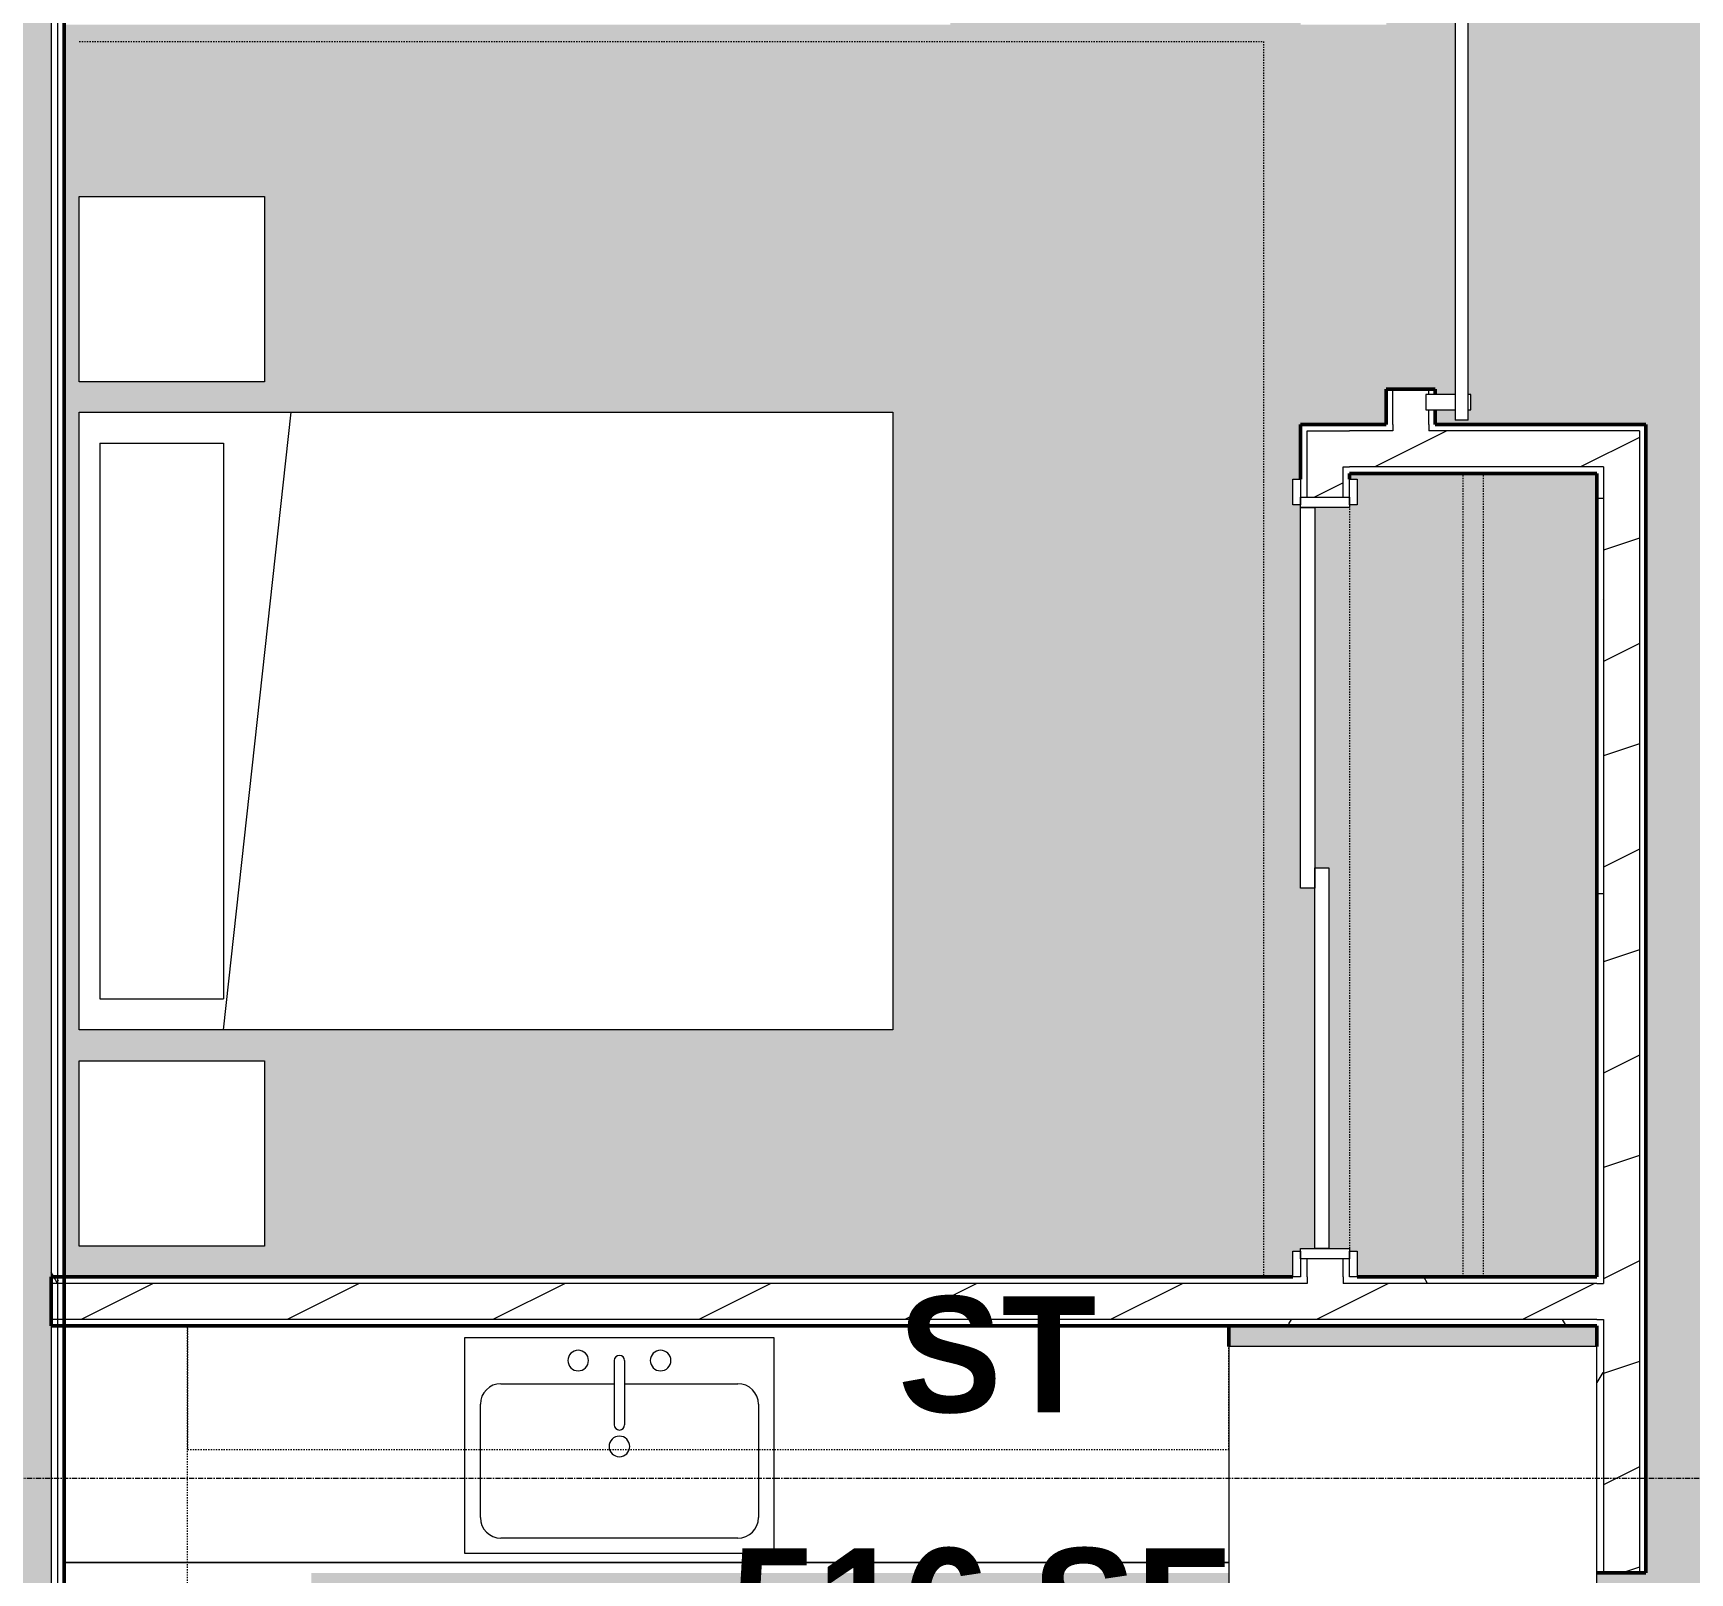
# Model space of a CAD drawing. Header units: inches. Extents: x -4292 to -464, y 9706 to 12474.
# Drawn here: x -3338.7 to -3177.8, y 10158 to 10307.6 of the extents above; entities that cross this region are included whole.
import ezdxf

# ---------------------------------------------------------------- set-up
doc = ezdxf.new("R2010")
doc.units = ezdxf.units.IN
doc.header["$MEASUREMENT"] = 0
doc.linetypes.add('Dash', pattern=[0.25, 0.125, -0.125])
doc.linetypes.add('Grid Line 1_2_', pattern=[0.875, 0.5, -0.125, 0.125, -0.125])
for name, color, linetype, lineweight in [('A-AREA-IDEN', 2, 'Continuous', 9), ('A-AREA-PATT-4', 254, 'Continuous', 9), ('A-DOOR-1', 7, 'Continuous', 9), ('A-DOOR-2', 90, 'Continuous', 20), ('A-DOOR-3', 50, 'Continuous', 13), ('A-DOOR-FRAM-1', 90, 'Continuous', 20), ('A-WALL', 113, 'Continuous', 13), ('A-WALL-2', 250, 'Continuous', 50), ('A-WALL-3', 50, 'Continuous', 13), ('A-WALL-PATT-1', 7, 'Continuous', 9), ('A-WALL-PATT-2', 8, 'Continuous', 9), ('A-WALL-PATT-5', 111, 'Continuous', 9), ('I-FURN-1', 7, 'Continuous', 9), ('I-FURN-HDLN-1', 7, 'Dash', 9), ('I-WALL-1', 2, 'Continuous', 50), ('P-SANR-FIXT-1', 7, 'Continuous', 9), ('Q-CASE-1', 250, 'Continuous', 50), ('Q-CASE-2', 7, 'Continuous', 9), ('Q-CASE-HDLN-1', 7, 'Dash', 9), ('Q-SPCQ-1', 7, 'Continuous', 9), ('S-GRID-1', 1, 'Grid Line 1_2_', 9)]:
    doc.layers.add(name, color=color, linetype=linetype, lineweight=lineweight)
doc.styles.add('Century Gothic_B', font='GOTHICB.TTF', dxfattribs={"height": 11.25})
pattern_1 = [(0, (0, 0), (38.4, 9.6), [1.584, -27.216, 1.584, -27.216, -153.6]), (0, (0, 0), (38.4, 9.6), [-57.6, 1.584, -56.016, 1.584, -27.216, -67.2]), (0, (0, 0), (38.4, 9.6), [-144, 1.584, -17.616, 1.584, -46.416]), (120, (14.4, 4.8), (-27.513844, 28.4553755), [1.584, -27.216, 1.584, -27.216, -153.6]), (120, (14.4, 4.8), (-27.513844, 28.4553755), [-57.6, 1.584, -56.016, 1.584, -27.216, -67.2]), (120, (14.4, 4.8), (-27.513844, 28.4553755), [-144, 1.584, -17.616, 1.584, -46.416]), (240, (19.2, 24), (-10.886156, -38.0553755), [1.584, -27.216, 1.584, -27.216, -153.6]), (240, (19.2, 24), (-10.886156, -38.0553755), [-57.6, 1.584, -56.016, 1.584, -27.216, -67.2]), (240, (19.2, 24), (-10.886156, -38.0553755), [-144, 1.584, -17.616, 1.584, -46.416])]
pattern_2 = [(216.87, (7.997, 19.992), (59.9755286, 39.9843071), [9.996, -89.964]), (206.565, (19.992, 13.994), (-19.991807, -19.992219), [22.352, -22.352]), (198.435, (19.992, 3.998), (-39.983821, -19.991955), [12.644, -50.576])]

msp = doc.modelspace()

# ---------------------------------------------------------------- hatches: boundary and pattern name
at = {"layer": 'A-AREA-PATT-4'}
h = msp.add_hatch(color=256, dxfattribs=at)
h.paths.add_polyline_path([(-3252.1362, 9985.6894), (-3214.1112, 9985.6894), (-3214.1112, 9989.0644), (-3177.1213, 9989.0644), (-3177.1213, 10021.932), (-3171.0737, 10021.932), (-3171.0737, 10017.182), (-3172.3713, 10017.182), (-3172.3713, 9989.0644), (-3140.1237, 9989.0644), (-3140.1237, 10017.182), (-3141.0737, 10017.182), (-3141.0737, 10021.932), (-3140.1237, 10021.932), (-3140.1237, 10031.8043), (-3156.2487, 10031.8043), (-3156.2487, 10049.8043), (-3152.2487, 10049.8043), (-3152.2487, 10085.8043), (-3156.2487, 10085.8043), (-3156.2487, 10103.8043), (-3140.1237, 10103.8043), (-3140.1237, 10355.1894), (-3141.1237, 10355.1894), (-3141.1237, 10356.1894), (-3143.1237, 10356.1894), (-3143.1237, 10358.1269), (-3143.7487, 10358.1269), (-3143.7487, 10358.1894), (-3178.4987, 10358.1894), (-3178.4987, 10358.1269), (-3179.1237, 10358.1269), (-3179.1237, 10356.1894), (-3181.1237, 10356.1894), (-3181.1237, 10355.1894), (-3202.5737, 10355.1894), (-3202.5737, 10349.9917), (-3200.6258, 10349.9917), (-3200.6045, 10350.9917), (-3199.3758, 10350.9917), (-3199.3758, 10349.9917), (-3199.1026, 10349.9917), (-3199.1258, 10348.4917), (-3199.3758, 10348.4917), (-3199.3758, 10346.8875), (-3199.1258, 10346.8875), (-3199.1258, 10344.5493), (-3198.9487, 10344.5493), (-3198.9487, 10343.0493), (-3199.1258, 10343.0493), (-3199.1258, 10314.7257), (-3198.9487, 10314.7257), (-3198.9487, 10314.6095), (-3198.8758, 10314.5577), (-3198.8758, 10314.2345), (-3198.6258, 10314.2345), (-3198.6258, 10314.6227), (-3198.3758, 10314.5726), (-3198.3758, 10311.6304), (-3198.6258, 10311.6851), (-3198.6258, 10313.8809), (-3198.8758, 10313.8328), (-3198.8758, 10313.5059), (-3198.9487, 10313.5059), (-3198.9487, 10313.2257), (-3199.1258, 10313.2257), (-3199.1258, 10310.8875), (-3199.3758, 10310.8875), (-3199.3758, 10272.4917), (-3199.1026, 10272.4917), (-3199.1026, 10270.9917), (-3199.3758, 10270.9917), (-3199.3971, 10269.9917), (-3200.6258, 10269.9917), (-3200.6258, 10270.9917), (-3202.5737, 10270.9917), (-3202.5737, 10269.569), (-3182.1237, 10269.569), (-3182.1237, 10158.0221), (-3186.8737, 10158.0221), (-3186.8737, 10150.0221), (-3222.6237, 10150.0221), (-3222.6237, 10158.0221), (-3311.7237, 10158.0221), (-3311.7237, 10025.7519), (-3304.2223, 10025.7519), (-3304.2223, 10020.3769), (-3308.9723, 10020.3769), (-3308.9723, 10021.0019), (-3335.7237, 10021.0019), (-3335.7237, 9989.0644), (-3308.9723, 9989.0644), (-3308.9723, 9990.3769), (-3304.2223, 9990.3769), (-3304.2223, 9989.0644), (-3252.1362, 9989.0644), (-3252.1362, 9988.4394)], flags=0)
h.paths.add_polyline_path([(-3142.3237, 9990.032), (-3170.3237, 9990.032), (-3170.3237, 10015.282), (-3160.8152, 10015.282), (-3160.7902, 10015.782), (-3160.3323, 10015.782), (-3160.3323, 10015.282), (-3144.061, 10015.282), (-3144.0235, 10015.782), (-3143.3365, 10015.782), (-3143.3365, 10015.282), (-3142.3237, 10015.282), (-3142.3237, 9991.032)], flags=0)
h.paths.add_polyline_path([(-3309.3737, 9992.3769), (-3334.1348, 9992.3769), (-3334.1348, 10017.3769), (-3308.1348, 10017.3769), (-3308.1348, 9992.3769), (-3308.9723, 9992.3769)], flags=0)
h.paths.add_polyline_path([(-3212.2487, 10029.3146), (-3247.2487, 10029.3146), (-3247.2487, 10113.3146), (-3212.2487, 10113.3146), (-3212.2487, 10107.3146), (-3211.2487, 10107.3146), (-3211.2487, 10035.3146), (-3212.2487, 10035.3146)], flags=0)
h.paths.add_polyline_path([(-3166.2487, 10038.3146), (-3196.2487, 10038.3146), (-3196.2487, 10098.3146), (-3166.2487, 10098.3146), (-3166.2487, 10044.5406)], flags=0)
h.paths.add_polyline_path([(-3188.8737, 10180.0221), (-3186.8737, 10180.0221), (-3186.8737, 10182.0221), (-3222.6237, 10182.0221), (-3222.6237, 10180.0221), (-3194.5639, 10180.0221)], flags=0)
h.paths.add_polyline_path([(-3210.1469, 10186.7721), (-3186.8737, 10186.7721), (-3186.8737, 10264.819), (-3210.8969, 10264.819), (-3210.8969, 10264.2721), (-3210.1469, 10264.2721), (-3210.1469, 10261.7721), (-3210.8969, 10261.7721), (-3210.8969, 10261.5221), (-3214.2719, 10261.5221), (-3214.2719, 10226.5221), (-3212.8969, 10226.5221), (-3212.8969, 10189.5221), (-3210.8969, 10189.5221), (-3210.8969, 10189.2721), (-3210.1469, 10189.2721), (-3210.1469, 10188.5221)], flags=0)
h.paths.add_polyline_path([(-3216.3969, 10186.7721), (-3216.3969, 10189.2721), (-3215.6469, 10189.2721), (-3215.6469, 10189.5221), (-3214.2719, 10189.5221), (-3214.2719, 10224.5221), (-3215.6469, 10224.5221), (-3215.6469, 10261.7721), (-3216.3969, 10261.7721), (-3216.3969, 10264.2721), (-3215.6469, 10264.2721), (-3215.6469, 10269.569), (-3207.3237, 10269.569), (-3207.3237, 10272.9917), (-3202.5737, 10272.9917), (-3202.5737, 10272.4917), (-3200.6258, 10272.4917), (-3200.6258, 10310.8875), (-3200.8758, 10310.8875), (-3200.8758, 10346.8875), (-3200.6258, 10346.8875), (-3200.6258, 10348.4917), (-3202.5737, 10348.4917), (-3202.5737, 10308.9917), (-3207.3237, 10308.9917), (-3207.3237, 10308.4035), (-3215.6469, 10308.4035), (-3215.6469, 10313.1535), (-3207.3237, 10313.1535), (-3207.3237, 10352.4144), (-3265.7237, 10352.4144), (-3265.7237, 10376.1394), (-3273.7475, 10376.1394), (-3273.7475, 10368.6882), (-3273.8745, 10367.7238), (-3274.2467, 10366.8251), (-3274.8389, 10366.0533), (-3275.6106, 10365.4612), (-3276.5093, 10365.0889), (-3277.55, 10364.962), (-3278.8621, 10364.962), (-3278.5144, 10361.9382), (-3277.3226, 10360.9382), (-3276.7558, 10359.9382), (-3276.398, 10358.4287), (-3276.3109, 10357.9344), (-3276.2237, 10356.9382), (-3276.398, 10354.9458), (-3276.936, 10352.9382), (-3277.6639, 10350.9382), (-3278.5965, 10348.9382), (-3279.984, 10346.9382), (-3280.984, 10345.9382), (-3281.85, 10345.4382), (-3283.2237, 10344.9382), (-3284.2237, 10344.9382), (-3285.5975, 10345.4382), (-3286.4635, 10345.9382), (-3287.4635, 10346.9382), (-3288.8509, 10348.9382), (-3289.7835, 10350.9382), (-3290.5115, 10352.9382), (-3291.0494, 10354.9458), (-3291.2237, 10356.9382), (-3291.0494, 10358.4287), (-3290.9596, 10358.9382), (-3290.6916, 10359.9382), (-3290.1249, 10360.9382), (-3288.9331, 10361.9382), (-3288.5854, 10364.962), (-3289.9737, 10364.962), (-3290.9382, 10365.0889), (-3291.8368, 10365.4612), (-3292.6086, 10366.0533), (-3293.2007, 10366.8251), (-3293.573, 10367.7238), (-3293.7, 10368.6882), (-3293.7, 10376.1394), (-3299.7237, 10376.1394), (-3299.7237, 10374.2785), (-3304.4737, 10374.2785), (-3304.4737, 10376.1394), (-3335.7237, 10376.1394), (-3335.7237, 10353.9035), (-3304.4737, 10353.9035), (-3304.4737, 10354.2785), (-3299.7237, 10354.2785), (-3299.7237, 10349.1535), (-3335.7237, 10349.1535), (-3335.7237, 10313.1535), (-3249.6469, 10313.1535), (-3249.6469, 10312.2785), (-3285.6469, 10312.2785), (-3285.6469, 10309.2785), (-3249.6469, 10309.2785), (-3249.6469, 10308.4035), (-3335.7237, 10308.4035), (-3335.7237, 10186.7721), (-3222.6237, 10186.7721)], flags=0)
h.paths.add_polyline_path([(-3316.249, 10189.7721), (-3334.249, 10189.7721), (-3334.249, 10207.7721), (-3316.249, 10207.7721), (-3316.249, 10199.8019)], flags=0)
h.paths.add_polyline_path([(-3316.249, 10210.7721), (-3334.249, 10210.7721), (-3334.249, 10270.7721), (-3255.249, 10270.7721), (-3255.249, 10210.7721)], flags=0)
h.paths.add_polyline_path([(-3334.249, 10273.7039), (-3334.249, 10291.7039), (-3316.249, 10291.7039), (-3316.249, 10273.7039), (-3330.8798, 10273.7039)], flags=0)
h.paths.add_polyline_path([(-3144.8737, 10320.1894), (-3144.8737, 10356.1894), (-3143.1237, 10356.1894), (-3143.1237, 10320.1894)], flags=0)
at = {"layer": 'A-WALL-PATT-1'}
h = msp.add_hatch(dxfattribs=at)
h.set_pattern_fill('FP_1', color=256, style=0, pattern_type=2)
h.set_pattern_definition(pattern_1)
h.paths.add_polyline_path([(-3186.2487, 10158.0221), (-3186.2487, 10182.6471), (-3186.8737, 10182.6471), (-3186.8737, 10158.0221)], flags=0)
h.paths.add_polyline_path([(-3186.2487, 10186.1471), (-3186.2487, 10264.819), (-3186.8737, 10264.819), (-3186.8737, 10186.1471)], flags=0)
h = msp.add_hatch(dxfattribs=at)
h.set_pattern_fill('FP_1', color=256, style=0, pattern_type=2)
h.set_pattern_definition(pattern_1)
h.paths.add_polyline_path([(-3222.6237, 10186.1471), (-3215.0219, 10186.1471), (-3215.0219, 10186.7721), (-3335.7237, 10186.7721), (-3335.7237, 10186.1471), (-3229.2523, 10186.1471)], flags=0)
h.paths.add_polyline_path([(-3210.1469, 10186.1471), (-3186.8737, 10186.1471), (-3186.8737, 10186.7721), (-3211.5219, 10186.7721), (-3211.5219, 10186.1471), (-3210.8969, 10186.1471)], flags=0)
h = msp.add_hatch(dxfattribs=at)
h.set_pattern_fill('FP_1', color=256, style=0, pattern_type=2)
h.set_pattern_definition(pattern_1)
h.paths.add_polyline_path([(-3215.0219, 10182.0221), (-3186.8737, 10182.0221), (-3186.8737, 10182.6471), (-3335.7237, 10182.6471), (-3335.7237, 10182.0221), (-3222.6237, 10182.0221)], flags=0)
at = {"layer": 'A-WALL-PATT-2'}
h = msp.add_hatch(dxfattribs=at)
h.set_pattern_fill('FP_2', color=256, style=0, pattern_type=2)
h.set_pattern_definition(pattern_2)
h.paths.add_polyline_path([(-3206.6987, 10268.944), (-3203.1987, 10268.944), (-3203.1987, 10270.9917), (-3203.4776, 10270.9917), (-3203.4776, 10272.4917), (-3203.1987, 10272.4917), (-3203.1987, 10272.9917), (-3206.6987, 10272.9917), (-3206.6987, 10269.569)], flags=0)
h.paths.add_polyline_path([(-3206.6987, 10308.9917), (-3203.1987, 10308.9917), (-3203.1987, 10348.4917), (-3203.4776, 10348.4917), (-3203.4776, 10349.9917), (-3203.1987, 10349.9917), (-3203.1987, 10356.444), (-3206.6987, 10356.444), (-3206.6987, 10309.0285)], flags=0)
h = msp.add_hatch(dxfattribs=at)
h.set_pattern_fill('FP_2', color=256, style=0, pattern_type=2)
h.set_pattern_definition(pattern_2)
h.paths.add_polyline_path([(-3215.0219, 10186.1471), (-3211.5219, 10186.1471), (-3211.5219, 10188.5221), (-3215.0219, 10188.5221), (-3215.0219, 10186.7721)], flags=0)
h.paths.add_polyline_path([(-3215.0219, 10262.5221), (-3211.5219, 10262.5221), (-3211.5219, 10268.944), (-3215.0219, 10268.944)], flags=0)
h = msp.add_hatch(dxfattribs=at)
h.set_pattern_fill('FP_2', color=256, style=0, pattern_type=2)
h.set_pattern_definition(pattern_2)
h.paths.add_polyline_path([(-3186.2487, 10265.444), (-3182.7487, 10265.444), (-3182.7487, 10268.944), (-3211.5219, 10268.944), (-3211.5219, 10265.444), (-3201.6876, 10265.444)], flags=0)
h = msp.add_hatch(dxfattribs=at)
h.set_pattern_fill('FP_2', color=256, style=0, pattern_type=2)
h.set_pattern_definition(pattern_2)
h.paths.add_polyline_path([(-3182.7487, 10158.0221), (-3182.7487, 10265.444), (-3186.2487, 10265.444), (-3186.2487, 10158.0221)], flags=0)
h = msp.add_hatch(dxfattribs=at)
h.set_pattern_fill('FP_2', color=256, style=0, pattern_type=2)
h.set_pattern_definition(pattern_2)
h.paths.add_polyline_path([(-3222.6237, 10182.6471), (-3186.2487, 10182.6471), (-3186.2487, 10186.1471), (-3336.9737, 10186.1471), (-3336.9737, 10182.6471), (-3229.2523, 10182.6471)], flags=0)
at = {"layer": 'A-WALL-PATT-5'}
h = msp.add_hatch(dxfattribs=at)
h.set_pattern_fill('FP_41', color=256, style=0, pattern_type=2)
h.set_pattern_definition([(161.57, (0.6, 0.6), (-4.80033747, -0.00041462), [0, -34.152, 3.792, 0]), (18.43, (-0.6, 0.6), (-4.80033747, 0.00041462), [0, -34.152, 3.792, 0]), (108.43, (0.6, 0.6), (2.39913218, -12.00105099), [11.382, -26.562]), (71.57, (-0.6, 0.6), (2.39913218, 12.00105099), [11.382, -26.562])])
h.paths.add_polyline_path([(-3336.9737, 9988.8144), (-3336.9737, 10377.3894), (-3340.4737, 10377.3894), (-3340.4737, 9988.8144), (-3339.5111, 9988.8144)], flags=0)
h = msp.add_hatch(dxfattribs=at)
h.set_pattern_fill('FP_1', color=256, style=0, pattern_type=2)
h.set_pattern_definition(pattern_1)
h.paths.add_polyline_path([(-3336.3487, 9988.8144), (-3336.3487, 10182.6471), (-3336.9737, 10182.6471), (-3336.9737, 9988.8144)], flags=0)
h.paths.add_polyline_path([(-3336.3487, 10186.1471), (-3336.3487, 10376.7644), (-3336.9737, 10376.7614), (-3336.9737, 10186.1471), (-3336.6672, 10186.1471)], flags=0)
h = msp.add_hatch(dxfattribs=at)
h.set_pattern_fill('FP_1', color=256, style=0, pattern_type=2)
h.set_pattern_definition(pattern_1)
h.paths.add_polyline_path([(-3335.7237, 9988.8144), (-3335.7237, 10182.6471), (-3336.3487, 10182.6471), (-3336.3487, 9988.8144)], flags=0)
h.paths.add_polyline_path([(-3336.3487, 10186.1471), (-3335.7237, 10186.1471), (-3335.7237, 10376.1394), (-3336.3487, 10376.1394), (-3336.3487, 10198.5548)], flags=0)

# ---------------------------------------------------------------- linework, layer by layer
at = {"layer": 'A-DOOR-1'}
for p, q in [((-3216.3969, 10264.2721), (-3215.6469, 10264.2721)), ((-3216.3969, 10261.7721), (-3216.3969, 10264.2721)), ((-3215.6469, 10264.2721), (-3215.6469, 10261.7721)), ((-3210.8969, 10264.2721), (-3210.1469, 10264.2721)), ((-3210.8969, 10261.7721), (-3210.8969, 10264.2721)), ((-3210.1469, 10264.2721), (-3210.1469, 10261.7721)), ((-3215.6469, 10261.7721), (-3216.3969, 10261.7721)), ((-3210.1469, 10261.7721), (-3210.8969, 10261.7721)), ((-3216.3969, 10189.2721), (-3215.6469, 10189.2721)), ((-3216.3969, 10186.7721), (-3216.3969, 10189.2721)), ((-3215.6469, 10189.2721), (-3215.6469, 10186.7721)), ((-3210.8969, 10189.2721), (-3210.1469, 10189.2721)), ((-3210.8969, 10186.7721), (-3210.8969, 10189.2721)), ((-3210.1469, 10189.2721), (-3210.1469, 10186.7721)), ((-3215.6469, 10186.7721), (-3216.3969, 10186.7721)), ((-3210.1469, 10186.7721), (-3210.8969, 10186.7721))]:
    msp.add_line(p, q, dxfattribs=at)
at = {"layer": 'A-DOOR-2'}
for p, q in [((-3215.6469, 10261.5221), (-3214.2719, 10261.5221)), ((-3215.6469, 10224.5221), (-3215.6469, 10261.5221)), ((-3214.2719, 10261.5221), (-3214.2719, 10224.5221)), ((-3214.2719, 10226.5221), (-3212.8969, 10226.5221)), ((-3214.2719, 10189.5221), (-3214.2719, 10226.5221)), ((-3212.8969, 10226.5221), (-3212.8969, 10189.5221)), ((-3214.2719, 10224.5221), (-3215.6469, 10224.5221)), ((-3212.8969, 10189.5221), (-3214.2719, 10189.5221))]:
    msp.add_line(p, q, dxfattribs=at)
at = {"layer": 'A-DOOR-3'}
for p, q in [((-3200.6258, 10313.5472), (-3200.6258, 10269.9917)), ((-3199.3758, 10269.9917), (-3199.3758, 10313.5551)), ((-3200.6258, 10272.4917), (-3203.4776, 10272.4917)), ((-3203.4776, 10272.4917), (-3203.4776, 10270.9917)), ((-3199.1026, 10272.4917), (-3199.3765, 10272.4917)), ((-3199.1026, 10270.9917), (-3199.1026, 10272.4917)), ((-3203.4776, 10270.9917), (-3200.6258, 10270.9917)), ((-3199.3761, 10270.9917), (-3199.1026, 10270.9917)), ((-3200.0008, 10269.9917), (-3200.6258, 10269.9917)), ((-3199.3758, 10269.9917), (-3200.0008, 10269.9917))]:
    msp.add_line(p, q, dxfattribs=at)
at = {"layer": 'A-DOOR-FRAM-1'}
for p, q in [((-3215.6469, 10262.5221), (-3210.8969, 10262.5221)), ((-3215.6469, 10261.5221), (-3215.6469, 10262.5221)), ((-3210.8969, 10262.5221), (-3210.8969, 10261.5221)), ((-3210.8969, 10261.5221), (-3215.6469, 10261.5221)), ((-3215.6469, 10188.5221), (-3215.6469, 10189.5221)), ((-3215.6469, 10189.5221), (-3210.8969, 10189.5221)), ((-3210.8969, 10188.5221), (-3215.6469, 10188.5221)), ((-3210.8969, 10189.5221), (-3210.8969, 10188.5221))]:
    msp.add_line(p, q, dxfattribs=at)
at = {"layer": 'A-WALL'}
for p, q in [((-3336.9737, 10377.3894), (-3336.9737, 9988.8144)), ((-3336.3487, 10376.7644), (-3336.3487, 9988.8144))]:
    msp.add_line(p, q, dxfattribs=at)
at = {"layer": 'A-WALL-2'}
for p, q in [((-3207.3237, 10272.9917), (-3207.3237, 10269.569)), ((-3202.5737, 10272.9917), (-3207.3237, 10272.9917)), ((-3202.5737, 10272.4917), (-3202.5737, 10272.9917)), ((-3202.5737, 10269.569), (-3202.5737, 10270.9917)), ((-3215.6469, 10269.569), (-3215.6469, 10264.2721)), ((-3215.0219, 10269.569), (-3215.6469, 10269.569)), ((-3210.8969, 10269.569), (-3215.0219, 10269.569)), ((-3207.3237, 10269.569), (-3210.8969, 10269.569)), ((-3182.1237, 10269.569), (-3202.5737, 10269.569)), ((-3182.1237, 10268.944), (-3182.1237, 10269.569)), ((-3182.1237, 10264.819), (-3182.1237, 10268.944)), ((-3210.8969, 10264.2721), (-3210.8969, 10264.819)), ((-3210.8969, 10264.819), (-3186.8737, 10264.819)), ((-3186.8737, 10264.819), (-3186.8737, 10186.7721)), ((-3182.1237, 10158.0221), (-3182.1237, 10264.819)), ((-3216.3969, 10186.7721), (-3336.9737, 10186.7721)), ((-3336.9737, 10186.7721), (-3336.9737, 10182.0221)), ((-3186.8737, 10186.7721), (-3210.1469, 10186.7721)), ((-3336.9737, 10182.0221), (-3186.8737, 10182.0221)), ((-3186.8737, 10182.0221), (-3186.8737, 10180.0221)), ((-3186.8737, 10158.0221), (-3182.1237, 10158.0221))]:
    msp.add_line(p, q, dxfattribs=at)
at = {"layer": 'A-WALL-3'}
for p, q in [((-3206.6987, 10269.569), (-3206.6987, 10272.9917)), ((-3203.1987, 10272.4917), (-3203.1987, 10272.9917)), ((-3203.1987, 10269.569), (-3203.1987, 10270.9917)), ((-3215.0219, 10262.5221), (-3215.0219, 10268.944)), ((-3215.0219, 10268.944), (-3211.5219, 10268.944)), ((-3211.5219, 10268.944), (-3210.8969, 10268.944)), ((-3206.6987, 10268.944), (-3210.8969, 10268.944)), ((-3206.6987, 10269.569), (-3206.6987, 10268.944)), ((-3203.1987, 10269.569), (-3203.1987, 10268.944)), ((-3182.7487, 10268.944), (-3203.1987, 10268.944)), ((-3182.7487, 10268.944), (-3182.7487, 10265.444)), ((-3211.5219, 10262.5221), (-3211.5219, 10265.444)), ((-3211.5219, 10265.444), (-3210.8969, 10265.444)), ((-3186.2487, 10265.444), (-3210.8969, 10265.444)), ((-3186.2487, 10265.444), (-3186.2487, 10264.819)), ((-3182.7487, 10265.444), (-3182.7487, 10264.819)), ((-3186.2487, 10264.819), (-3186.2487, 10186.1471)), ((-3182.7487, 10264.819), (-3182.7487, 10158.0221)), ((-3215.0219, 10186.7721), (-3215.0219, 10188.5221)), ((-3211.5219, 10186.7721), (-3211.5219, 10188.5221)), ((-3215.0219, 10186.7721), (-3215.0219, 10186.1471)), ((-3211.5219, 10186.7721), (-3211.5219, 10186.1471)), ((-3215.0219, 10186.1471), (-3336.9737, 10186.1471)), ((-3186.8737, 10186.1471), (-3211.5219, 10186.1471)), ((-3186.8737, 10186.1471), (-3186.2487, 10186.1471)), ((-3186.8737, 10182.6471), (-3336.9737, 10182.6471)), ((-3186.8737, 10182.6471), (-3186.2487, 10182.6471)), ((-3186.2487, 10182.6471), (-3186.2487, 10158.0221))]:
    msp.add_line(p, q, dxfattribs=at)
at = {"layer": 'I-FURN-1'}
for p, q in [((-3334.249, 10291.7039), (-3316.249, 10291.7039)), ((-3334.249, 10273.7039), (-3334.249, 10291.7039)), ((-3316.249, 10291.7039), (-3316.249, 10273.7039)), ((-3316.249, 10273.7039), (-3334.249, 10273.7039)), ((-3334.249, 10270.7721), (-3255.249, 10270.7721)), ((-3334.249, 10210.7721), (-3334.249, 10270.7721)), ((-3320.249, 10210.7721), (-3313.6694, 10270.7721)), ((-3255.249, 10270.7721), (-3255.249, 10210.7721)), ((-3332.249, 10267.7721), (-3320.249, 10267.7721)), ((-3332.249, 10267.7721), (-3332.249, 10213.7721)), ((-3320.249, 10267.7721), (-3320.249, 10213.7721)), ((-3332.249, 10213.7721), (-3320.249, 10213.7721)), ((-3255.249, 10210.7721), (-3334.249, 10210.7721)), ((-3334.249, 10207.7721), (-3316.249, 10207.7721)), ((-3334.249, 10189.7721), (-3334.249, 10207.7721)), ((-3316.249, 10207.7721), (-3316.249, 10189.7721)), ((-3316.249, 10189.7721), (-3334.249, 10189.7721))]:
    msp.add_line(p, q, dxfattribs=at)
at = {"layer": 'I-FURN-HDLN-1'}
for p, q in [((-3334.249, 10306.7721), (-3219.249, 10306.7721)), ((-3219.249, 10306.7721), (-3219.249, 10186.7721))]:
    msp.add_line(p, q, dxfattribs=at)
at = {"layer": 'I-WALL-1'}
msp.add_line((-3335.7237, 9988.8144), (-3335.7237, 10376.1394), dxfattribs=at)
at = {"layer": 'P-SANR-FIXT-1'}
for p, q in [((-3296.7957, 10159.8971), (-3296.7957, 10180.8971)), ((-3296.7957, 10180.8971), (-3266.7957, 10180.8971)), ((-3266.7957, 10180.8971), (-3266.7957, 10159.8971)), ((-3282.2957, 10178.6471), (-3282.2957, 10172.3971)), ((-3281.2957, 10178.6471), (-3281.2957, 10172.3971)), ((-3293.2957, 10176.3971), (-3282.2957, 10176.3971)), ((-3281.2957, 10176.3971), (-3270.2957, 10176.3971)), ((-3295.2957, 10163.3971), (-3295.2957, 10174.3971)), ((-3268.2957, 10174.3971), (-3268.2957, 10163.3971)), ((-3270.2957, 10161.3971), (-3293.2957, 10161.3971)), ((-3266.7957, 10159.8971), (-3296.7957, 10159.8971))]:
    msp.add_line(p, q, dxfattribs=at)
for centre, radius, start, end in [((-3285.7957, 10178.6471), 1, 0, 180), ((-3285.7957, 10178.6471), 1, 180, 0), ((-3281.7957, 10178.6471), 0.5, 0, 180), ((-3277.7957, 10178.6471), 1, 0, 180), ((-3277.7957, 10178.6471), 1, 180, 0), ((-3293.2957, 10174.3971), 2, 90, 180), ((-3270.2957, 10174.3971), 2, 0, 90), ((-3281.7957, 10172.3971), 0.5, 180, 0), ((-3281.7957, 10170.3047), 1, 0, 180), ((-3281.7957, 10170.3047), 1, 180, 0), ((-3293.2957, 10163.3971), 2, 180, 270), ((-3270.2957, 10163.3971), 2, 270, 0)]:
    msp.add_arc(centre, radius, start, end, dxfattribs=at)
at = {"layer": 'Q-CASE-1'}
msp.add_line((-3222.6237, 10182.0221), (-3222.6237, 10180.0221), dxfattribs=at)
at = {"layer": 'Q-CASE-2'}
for p, q in [((-3222.6237, 10182.0221), (-3222.6237, 10180.0221)), ((-3335.7237, 10159.0221), (-3222.6237, 10159.0221)), ((-3222.6237, 10159.0221), (-3335.7237, 10159.0221))]:
    msp.add_line(p, q, dxfattribs=at)
at = {"layer": 'Q-CASE-HDLN-1'}
for p, q in [((-3210.8737, 10264.819), (-3186.8737, 10264.819)), ((-3210.8737, 10264.2721), (-3210.8737, 10264.819)), ((-3199.8737, 10186.7721), (-3199.8737, 10264.819)), ((-3197.8737, 10186.7721), (-3197.8737, 10264.819)), ((-3186.8737, 10264.819), (-3186.8737, 10186.7721)), ((-3210.8737, 10189.2721), (-3210.8737, 10261.7721)), ((-3186.8737, 10186.7721), (-3210.1469, 10186.7721)), ((-3323.7237, 10182.0221), (-3335.7237, 10182.0221)), ((-3335.7237, 10182.0221), (-3335.7237, 10025.7519)), ((-3323.7237, 10025.7519), (-3323.7237, 10182.0221)), ((-3222.6237, 10182.0221), (-3323.7237, 10182.0221)), ((-3323.7237, 10182.0221), (-3323.7237, 10170.0221)), ((-3222.6237, 10170.0221), (-3222.6237, 10182.0221)), ((-3323.7237, 10170.0221), (-3222.6237, 10170.0221))]:
    msp.add_line(p, q, dxfattribs=at)
at = {"layer": 'Q-SPCQ-1'}
for p, q in [((-3186.8737, 10180.0221), (-3222.6237, 10180.0221)), ((-3222.6237, 10180.0221), (-3222.6237, 10150.0221)), ((-3186.8737, 10150.0221), (-3186.8737, 10180.0221))]:
    msp.add_line(p, q, dxfattribs=at)
at = {"layer": 'S-GRID-1'}
msp.add_line((-464.451, 10167.1894), (-4232.1914, 10167.1894), dxfattribs=at)

# ---------------------------------------------------------------- texts
at = {"layer": 'A-AREA-IDEN', "char_height": 11.25, "attachment_point": 1, "style": 'Century Gothic_B'}
for s, insert, width in [('ST', (-3254.719, 10184.8791), 18.18), ('516 SF', (-3270.9709, 10160.4215), 57.57)]:
    msp.add_mtext(s, dxfattribs=dict(at, insert=insert, width=width))

doc.saveas('drawing.dxf')
